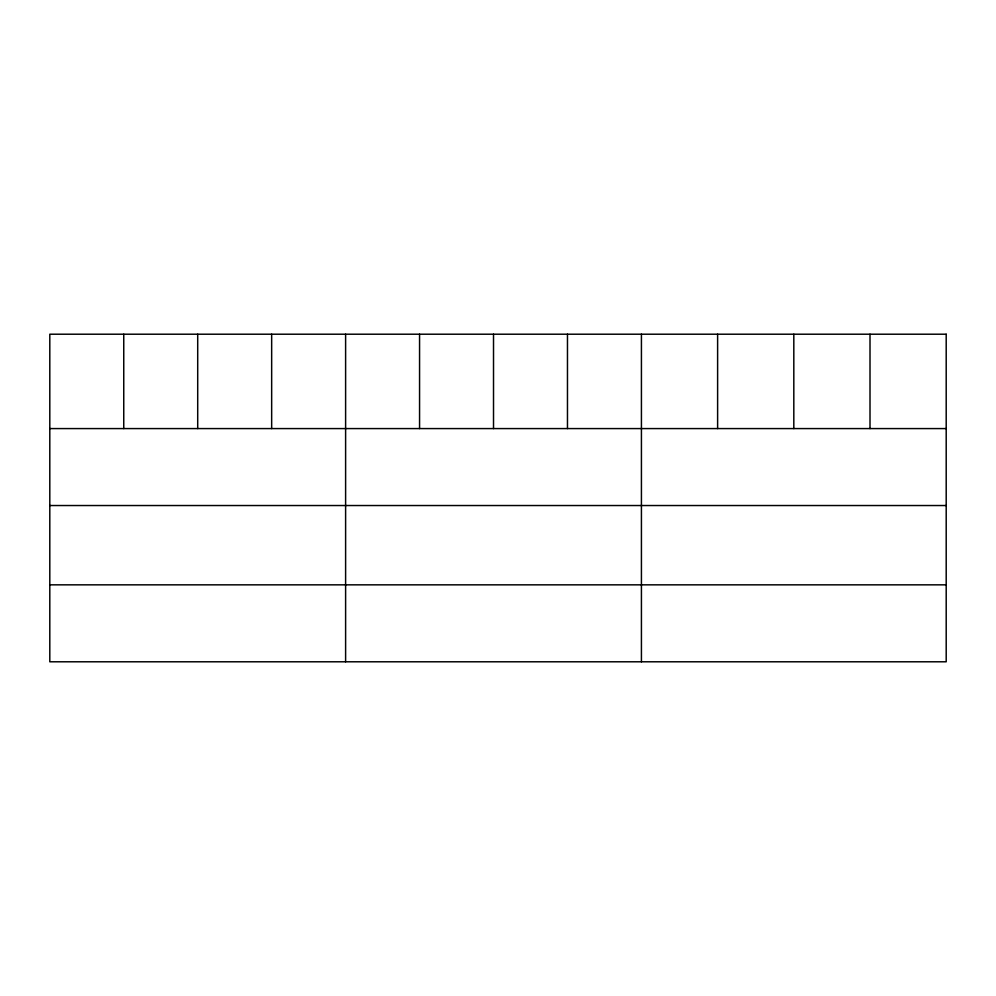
<?xml version="1.0" encoding="UTF-8"?>
<svg xmlns="http://www.w3.org/2000/svg" width="996" height="996" viewBox="0 0 996 996"><rect width="100%" height="100%" fill="white"/><g stroke="black" fill="none" stroke-linecap="round" stroke-linejoin="round"><path stroke-width="1.49" d="M49.8 428.579L946.2 428.579M49.8 505.532L946.2 505.532M49.8 584.839L946.2 584.839M870.006 334.208L870.006 428.579M793.812 334.208L793.812 428.579M717.618 334.208L717.618 428.579M641.424 334.208L641.424 661.792M567.471 334.208L567.471 428.579M493.518 334.208L493.518 428.579M419.565 334.208L419.565 428.579M345.612 334.208L345.612 661.792M271.659 334.208L271.659 428.579M197.706 334.208L197.706 428.579M123.753 334.208L123.753 428.579M946.2 334.208L49.8 334.208L49.8 661.792L946.2 661.792L946.2 334.208"/></g></svg>
